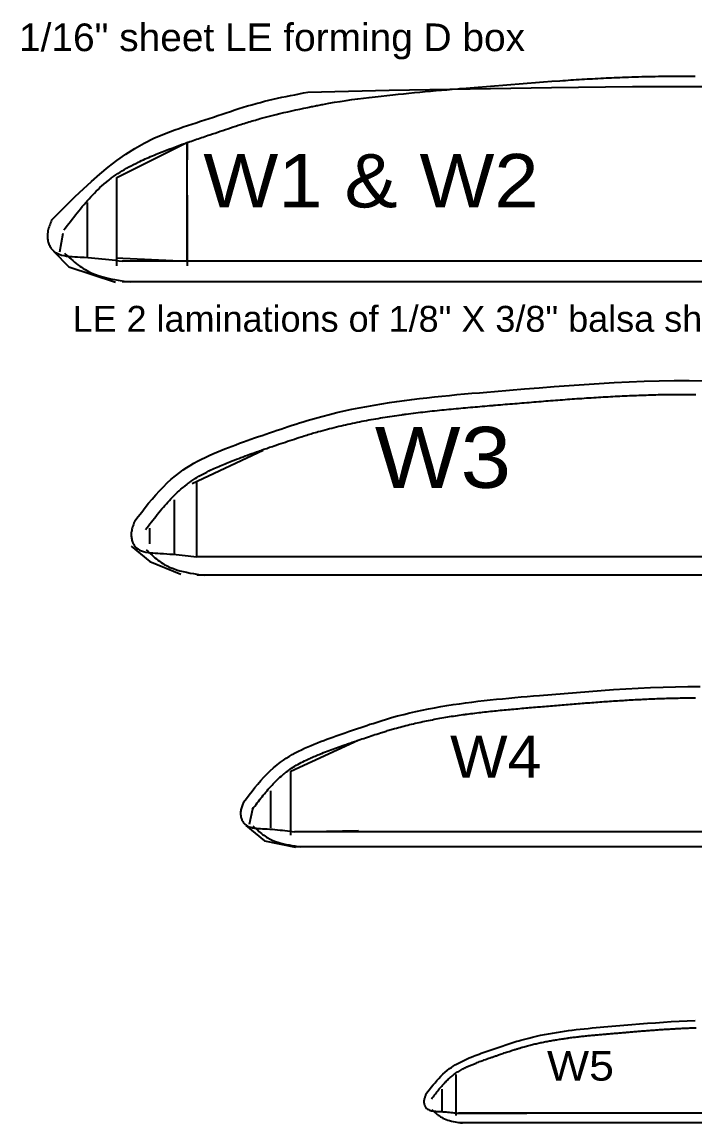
# Model space of a CAD drawing. Extents: x 1.4 to 41.2, y -1.3 to 26.5.
# Drawn here: x 2.742 to 5.124, y 2.587 to 6.481 of the extents above; entities that cross this region are included whole.
import ezdxf
from ezdxf.enums import TextEntityAlignment as Align

# ---------------------------------------------------------------- set-up
doc = ezdxf.new("R2010")
doc.units = 0
doc.linetypes.add('HIDDEN', pattern=[0.375, 0.25, -0.125])
doc.layers.get('0').update_dxf_attribs({"color": 9, "linetype": 'CONTINUOUS'})

msp = doc.modelspace()

# ---------------------------------------------------------------- linework, layer by layer
at = {"color": 9, "linetype": 'CONTINUOUS'}
for p, q in [((3.0775, 5.931), (3.3275, 6.056)), ((3.3254, 6.0494), (3.3254, 5.6325)), ((3.0775, 5.6185), (3.0775, 5.931)), ((2.974, 5.6488), (2.974, 5.8427)), ((2.8866, 5.7334), (2.8756, 5.6675)), ((3.0745, 5.6466), (3.3268, 5.6356)), ((10.0844, 5.6356), (3.0964, 5.6356)), ((10.0844, 5.5618), (3.0964, 5.5618)), ((3.3442, 4.8489), (3.5954, 4.9667)), ((3.3608, 4.5892), (3.3608, 4.8551)), ((3.2809, 4.7906), (3.2809, 4.5967)), ((3.194, 4.6904), (3.194, 4.6355)), ((9.5034, 4.5892), (3.3608, 4.5892)), ((9.5034, 4.5243), (3.3608, 4.5243)), ((3.6932, 3.8309), (3.9321, 3.9405)), ((3.6932, 3.6047), (3.6932, 3.8309)), ((3.6214, 3.7616), (3.6214, 3.6303)), ((3.5577, 3.6968), (3.5467, 3.6419)), ((3.7069, 3.6171), (3.9332, 3.6213)), ((8.7648, 3.6171), (3.7069, 3.6171)), ((8.7648, 3.5637), (3.7069, 3.5637)), ((4.2784, 2.6129), (4.2784, 2.7581)), ((4.228, 2.7062), (4.228, 2.6249)), ((7.5336, 2.6209), (4.2872, 2.6209)), ((4.2872, 2.6209), (4.5286, 2.6209)), ((7.5336, 2.5866), (4.2872, 2.5866))]:
    msp.add_line(p, q, dxfattribs=at)
for points in [[(3.7536, 6.179), (3.7581, 6.18), (3.7625, 6.1809), (3.767, 6.1818), (3.7715, 6.1827), (3.7759, 6.1836), (3.7804, 6.1845), (3.7849, 6.1854), (3.7894, 6.1863), (3.7938, 6.1872), (3.7983, 6.1881), (3.8028, 6.189), (3.8073, 6.1898), (3.8277, 6.1936), (3.8481, 6.1971), (3.8686, 6.2005), (3.8891, 6.2037), (3.9097, 6.2066), (3.9302, 6.2095), (3.9508, 6.2121), (3.9714, 6.2147), (3.9921, 6.2171), (4.0127, 6.2195), (4.0333, 6.2217), (4.054, 6.2239), (4.0732, 6.2258), (4.0923, 6.2277), (4.1115, 6.2296), (4.1307, 6.2314), (4.1499, 6.2332), (4.1691, 6.235), (4.1883, 6.2367), (4.2074, 6.2384), (4.2266, 6.2401), (4.2458, 6.2417), (4.265, 6.2433), (4.2842, 6.245), (4.2855, 6.2451), (4.2867, 6.2452), (4.2879, 6.2453), (4.2892, 6.2454), (4.2904, 6.2455), (4.2917, 6.2456), (4.2929, 6.2457), (4.2942, 6.2458), (4.2954, 6.2459), (4.2966, 6.246), (4.2979, 6.2461), (4.2991, 6.2462), (4.328, 6.2486), (4.3569, 6.2511), (4.3858, 6.2535), (4.4147, 6.2559), (4.4436, 6.2583), (4.4725, 6.2606), (4.5014, 6.2629), (4.5304, 6.2652), (4.5593, 6.2674), (4.5882, 6.2696), (4.6171, 6.2716), (4.646, 6.2737), (4.6557, 6.2743), (4.6653, 6.2749), (4.6749, 6.2756), (4.6845, 6.2762), (4.6941, 6.2768), (4.7037, 6.2774), (4.7133, 6.278), (4.7229, 6.2786), (4.7325, 6.2791), (4.7421, 6.2797), (4.7517, 6.2802), (4.7613, 6.2808), (4.7709, 6.2813), (4.7805, 6.2818), (4.7901, 6.2823), (4.7997, 6.2827), (4.8093, 6.2832), (4.8189, 6.2837), (4.8285, 6.2841), (4.8381, 6.2845), (4.8477, 6.2849), (4.8573, 6.2853), (4.8669, 6.2857), (4.8764, 6.2861), (4.8883, 6.2865), (4.9001, 6.2869), (4.912, 6.2873), (4.9238, 6.2876), (4.9356, 6.2879), (4.9475, 6.2882), (4.9593, 6.2885), (4.9711, 6.2888), (4.983, 6.289), (4.9948, 6.2892), (5.0067, 6.2893), (5.0185, 6.2894), (5.0281, 6.2895), (5.0377, 6.2896), (5.0473, 6.2896), (5.0569, 6.2897), (5.0665, 6.2897), (5.0761, 6.2897), (5.0857, 6.2896), (5.0953, 6.2896), (5.1049, 6.2895), (5.1145, 6.2894), (5.124, 6.2893)], [(2.847, 5.7803), (2.8749, 5.8085), (2.9029, 5.8364), (2.9311, 5.864), (2.9596, 5.8911), (2.9885, 5.9176), (3.0178, 5.9432), (3.0477, 5.9678), (3.0782, 5.9912), (3.1095, 6.0133), (3.1417, 6.0339), (3.1748, 6.0528), (3.2089, 6.0698), (3.2234, 6.0764), (3.238, 6.0825), (3.2528, 6.0885), (3.2677, 6.0941), (3.2828, 6.0996), (3.298, 6.1049), (3.3132, 6.1101), (3.3285, 6.1151), (3.3438, 6.1201), (3.3591, 6.1251), (3.3745, 6.13), (3.3898, 6.135), (3.4049, 6.14), (3.42, 6.145), (3.435, 6.15), (3.4501, 6.1551), (3.4651, 6.1601), (3.4801, 6.1651), (3.4951, 6.17), (3.5102, 6.1748), (3.5253, 6.1796), (3.5404, 6.1842), (3.5555, 6.1886), (3.5707, 6.1929), (3.5858, 6.1969), (3.6009, 6.2008), (3.616, 6.2045), (3.6312, 6.208), (3.6464, 6.2114), (3.6617, 6.2148), (3.677, 6.218), (3.6923, 6.2211), (3.7076, 6.2242), (3.7229, 6.2272), (3.7383, 6.2302), (3.7536, 6.2332)], [(3.7536, 6.2332), (4.0411, 6.2396), (4.3285, 6.2454), (4.6158, 6.2501), (4.903, 6.253), (5.19, 6.2535), (5.4768, 6.2511), (5.7632, 6.2452), (6.0493, 6.2351), (6.3351, 6.2204), (6.6204, 6.2004), (6.9052, 6.1745), (7.1894, 6.1422), (7.2499, 6.1344), (7.3104, 6.1264), (7.3708, 6.118), (7.4313, 6.1093), (7.4916, 6.1003), (7.552, 6.091), (7.6123, 6.0815)], [(2.8903, 5.7458), (2.8962, 5.7534), (2.902, 5.7609), (2.9079, 5.7685), (2.9137, 5.7761), (2.9196, 5.7836), (2.9256, 5.7911), (2.9315, 5.7986), (2.9375, 5.8061), (2.9436, 5.8135), (2.9496, 5.8209), (2.9558, 5.8283), (2.962, 5.8356), (2.968, 5.8425), (2.974, 5.8494), (2.9801, 5.8562), (2.9863, 5.8629), (2.9925, 5.8696), (2.9989, 5.8762), (3.0053, 5.8827), (3.0118, 5.8891), (3.0184, 5.8954), (3.0251, 5.9016), (3.0319, 5.9077), (3.0388, 5.9136), (3.0405, 5.915), (3.0422, 5.9164), (3.0439, 5.9178), (3.0456, 5.9192), (3.0473, 5.9206), (3.049, 5.922), (3.0507, 5.9233), (3.0524, 5.9247), (3.0542, 5.926), (3.0559, 5.9274), (3.0577, 5.9287), (3.0594, 5.93), (3.0667, 5.9353), (3.0741, 5.9405), (3.0817, 5.9455), (3.0893, 5.9504), (3.097, 5.9552), (3.1048, 5.9598), (3.1126, 5.9643), (3.1206, 5.9687), (3.1286, 5.973), (3.1366, 5.9772), (3.1448, 5.9812), (3.1529, 5.9852), (3.1592, 5.9882), (3.1655, 5.9911), (3.1718, 5.994), (3.1782, 5.9969), (3.1846, 5.9997), (3.1909, 6.0025), (3.1973, 6.0052), (3.2038, 6.0079), (3.2102, 6.0106), (3.2166, 6.0132), (3.2231, 6.0158), (3.2295, 6.0184), (3.2384, 6.0219), (3.2473, 6.0254), (3.2561, 6.0288), (3.265, 6.0321), (3.274, 6.0355), (3.2829, 6.0388), (3.2918, 6.0421), (3.3008, 6.0453), (3.3097, 6.0486), (3.3187, 6.0518), (3.3277, 6.0549), (3.3366, 6.0581), (3.3425, 6.0602), (3.3484, 6.0622), (3.3543, 6.0643), (3.3603, 6.0663), (3.3662, 6.0683), (3.3721, 6.0704), (3.378, 6.0724), (3.3839, 6.0744), (3.3898, 6.0764), (3.3957, 6.0785), (3.4016, 6.0805), (3.4075, 6.0825), (3.4166, 6.0856), (3.4257, 6.0886), (3.4348, 6.0917), (3.4439, 6.0948), (3.453, 6.0978), (3.4621, 6.1009), (3.4712, 6.1039), (3.4803, 6.1069), (3.4894, 6.1099), (3.4986, 6.1128), (3.5077, 6.1158), (3.5168, 6.1187), (3.5225, 6.1205), (3.5282, 6.1223), (3.534, 6.1241), (3.5397, 6.1259), (3.5454, 6.1277), (3.5511, 6.1294), (3.5568, 6.1311), (3.5626, 6.1328), (3.5683, 6.1345), (3.5741, 6.1362), (3.5798, 6.1378), (3.5856, 6.1395), (3.5994, 6.1433), (3.6133, 6.1469), (3.6273, 6.1505), (3.6412, 6.1539), (3.6552, 6.1573), (3.6693, 6.1606), (3.6833, 6.1637), (3.6973, 6.1669), (3.7114, 6.17), (3.7255, 6.173), (3.7395, 6.176), (3.7536, 6.179)], [(2.847, 5.7803), (2.8451, 5.7756), (2.8433, 5.7709), (2.8415, 5.7662), (2.8398, 5.7614), (2.8382, 5.7566), (2.8367, 5.7518), (2.8354, 5.747), (2.8344, 5.7421), (2.8335, 5.7372), (2.8329, 5.7323), (2.8325, 5.7273), (2.8325, 5.7222), (2.8327, 5.7183), (2.833, 5.7144), (2.8336, 5.7105), (2.8344, 5.7066), (2.8353, 5.7027), (2.8365, 5.6989), (2.8378, 5.6952), (2.8393, 5.6916), (2.8409, 5.6881), (2.8428, 5.6848), (2.8448, 5.6816), (2.847, 5.6786), (2.8526, 5.6725), (2.8591, 5.6674), (2.8663, 5.6632), (2.8741, 5.6597), (2.8824, 5.657), (2.8912, 5.6549), (2.9004, 5.6533), (2.9098, 5.6521), (2.9195, 5.6512), (2.9292, 5.6506), (2.939, 5.6501), (2.9487, 5.6496), (2.9621, 5.6488), (2.9752, 5.648), (2.988, 5.647), (3.0006, 5.646), (3.013, 5.6449), (3.0253, 5.6437), (3.0374, 5.6424), (3.0493, 5.6411), (3.0612, 5.6398), (3.073, 5.6384), (3.0847, 5.637), (3.0964, 5.6356)], [(2.8538, 5.6702), (2.9087, 5.6153), (3.0734, 5.5604)], [(2.893, 5.6635), (2.8988, 5.6581), (2.9046, 5.6528), (2.9105, 5.6475), (2.9163, 5.6423), (2.9222, 5.6372), (2.9282, 5.6322), (2.9342, 5.6273), (2.9403, 5.6225), (2.9465, 5.6179), (2.9528, 5.6135), (2.9592, 5.6093), (2.9657, 5.6054), (2.9776, 5.5989), (2.9898, 5.5932), (3.0024, 5.5882), (3.0153, 5.5837), (3.0285, 5.5798), (3.0419, 5.5764), (3.0555, 5.5733), (3.0693, 5.5706), (3.0832, 5.5682), (3.0973, 5.5659), (3.1113, 5.5638), (3.1255, 5.5618)], [(3.1416, 4.7164), (3.1537, 4.7321), (3.1659, 4.7478), (3.1781, 4.7633), (3.1906, 4.7787), (3.2032, 4.7938), (3.216, 4.8086), (3.2291, 4.8231), (3.2426, 4.8372), (3.2564, 4.8508), (3.2707, 4.8639), (3.2854, 4.8763), (3.3006, 4.8882), (3.3127, 4.8968), (3.3251, 4.905), (3.3377, 4.9128), (3.3506, 4.9203), (3.3637, 4.9275), (3.377, 4.9344), (3.3905, 4.941), (3.4042, 4.9474), (3.4179, 4.9535), (3.4318, 4.9595), (3.4457, 4.9653), (3.4597, 4.9709), (3.4729, 4.9761), (3.4861, 4.9811), (3.4993, 4.9861), (3.5125, 4.991), (3.5258, 4.9958), (3.539, 5.0006), (3.5523, 5.0053), (3.5655, 5.0099), (3.5788, 5.0145), (3.5921, 5.0191), (3.6054, 5.0236), (3.6187, 5.0281), (3.6319, 5.0326), (3.6451, 5.0371), (3.6582, 5.0415), (3.6714, 5.0459), (3.6847, 5.0503), (3.6979, 5.0546), (3.7112, 5.0589), (3.7244, 5.0631), (3.7377, 5.0672), (3.751, 5.0712), (3.7644, 5.0752), (3.7778, 5.079), (3.8038, 5.0862), (3.83, 5.093), (3.8563, 5.0994), (3.8827, 5.1055), (3.9091, 5.1112), (3.9356, 5.1166), (3.9622, 5.1216), (3.9888, 5.1264), (4.0155, 5.1308), (4.0423, 5.135), (4.0691, 5.139), (4.0959, 5.1426), (4.1223, 5.1461), (4.1487, 5.1493), (4.1752, 5.1523), (4.2017, 5.1552), (4.2282, 5.1579), (4.2547, 5.1605), (4.2812, 5.163), (4.3077, 5.1654), (4.3343, 5.1677), (4.3608, 5.17), (4.3874, 5.1722), (4.4139, 5.1745), (4.4669, 5.1789), (4.5199, 5.1833), (4.5729, 5.1877), (4.6258, 5.1918), (4.6788, 5.1958), (4.7319, 5.1995), (4.7849, 5.2028), (4.8379, 5.2058), (4.891, 5.2083), (4.944, 5.2103), (4.9971, 5.2118), (5.0501, 5.2126), (5.1032, 5.2128), (5.1562, 5.2124)], [(4.4115, 5.1254), (4.4126, 5.1255), (4.4137, 5.1256), (4.4147, 5.1256), (4.4158, 5.1257), (4.4169, 5.1258), (4.418, 5.1259), (4.4265, 5.1266), (4.435, 5.1274), (4.4435, 5.1281), (4.4519, 5.1288), (4.4604, 5.1295), (4.4689, 5.1302), (4.4774, 5.1309), (4.4859, 5.1316), (4.4944, 5.1323), (4.5028, 5.133), (4.5113, 5.1337), (4.5198, 5.1344), (4.5283, 5.1351), (4.5368, 5.1358), (4.5452, 5.1365), (4.5537, 5.1372), (4.5622, 5.1379), (4.5706, 5.1386), (4.5791, 5.1393), (4.5876, 5.14), (4.5961, 5.1406), (4.6045, 5.1413), (4.613, 5.142), (4.6215, 5.1426), (4.6299, 5.1433), (4.6384, 5.1439), (4.6469, 5.1446), (4.6553, 5.1452), (4.6638, 5.1458), (4.6722, 5.1465), (4.6807, 5.1471), (4.6891, 5.1477), (4.6976, 5.1483), (4.7061, 5.1489), (4.7145, 5.1495), (4.723, 5.15), (4.7314, 5.1506), (4.7399, 5.1512), (4.7483, 5.1517), (4.7568, 5.1523), (4.7652, 5.1528), (4.7736, 5.1533), (4.7821, 5.1539), (4.7905, 5.1544), (4.799, 5.1549), (4.8074, 5.1553), (4.8159, 5.1558), (4.8243, 5.1563), (4.8328, 5.1567), (4.8412, 5.1572), (4.8496, 5.1576), (4.858, 5.158), (4.8665, 5.1584), (4.8749, 5.1588), (4.8833, 5.1592), (4.8918, 5.1596), (4.9002, 5.16), (4.9086, 5.1603), (4.9171, 5.1606), (4.9255, 5.1609), (4.9339, 5.1613), (4.9424, 5.1615), (4.9508, 5.1618), (4.9592, 5.1621), (4.9677, 5.1623), (4.9761, 5.1626), (4.9846, 5.1628), (4.993, 5.163), (5.0014, 5.1632), (5.0099, 5.1633), (5.0183, 5.1635), (5.0267, 5.1636), (5.0287, 5.1637), (5.0307, 5.1637), (5.0327, 5.1637), (5.0346, 5.1637), (5.0366, 5.1638), (5.0386, 5.1638), (5.0405, 5.1638), (5.0425, 5.1638), (5.0445, 5.1639), (5.0464, 5.1639), (5.0484, 5.1639), (5.0504, 5.1639), (5.0588, 5.164), (5.0672, 5.1641), (5.0757, 5.1641), (5.0841, 5.1641), (5.0925, 5.1641), (5.101, 5.1641), (5.1094, 5.1641), (5.1178, 5.164), (5.1263, 5.164)], [(3.1797, 4.686), (3.1848, 4.6927), (3.1899, 4.6994), (3.1951, 4.706), (3.2003, 4.7127), (3.2054, 4.7193), (3.2107, 4.7259), (3.2159, 4.7325), (3.2212, 4.7391), (3.2265, 4.7456), (3.2318, 4.7521), (3.2372, 4.7586), (3.2427, 4.765), (3.2479, 4.7711), (3.2532, 4.7771), (3.2586, 4.7831), (3.264, 4.789), (3.2695, 4.7949), (3.2751, 4.8007), (3.2807, 4.8064), (3.2864, 4.812), (3.2922, 4.8176), (3.2981, 4.823), (3.3041, 4.8283), (3.3102, 4.8336), (3.3117, 4.8348), (3.3132, 4.836), (3.3147, 4.8373), (3.3161, 4.8385), (3.3176, 4.8397), (3.3191, 4.8409), (3.3207, 4.8421), (3.3222, 4.8433), (3.3237, 4.8445), (3.3252, 4.8456), (3.3268, 4.8468), (3.3283, 4.848), (3.3347, 4.8526), (3.3412, 4.8572), (3.3479, 4.8616), (3.3546, 4.8659), (3.3613, 4.8701), (3.3682, 4.8742), (3.3751, 4.8781), (3.3821, 4.882), (3.3891, 4.8858), (3.3962, 4.8894), (3.4033, 4.893), (3.4105, 4.8965), (3.416, 4.8991), (3.4216, 4.9017), (3.4271, 4.9043), (3.4327, 4.9068), (3.4383, 4.9092), (3.4439, 4.9117), (3.4495, 4.9141), (3.4552, 4.9164), (3.4608, 4.9188), (3.4665, 4.9211), (3.4722, 4.9234), (3.4778, 4.9257), (3.4856, 4.9287), (3.4934, 4.9318), (3.5012, 4.9348), (3.5091, 4.9377), (3.5169, 4.9407), (3.5247, 4.9436), (3.5326, 4.9465), (3.5405, 4.9493), (3.5483, 4.9522), (3.5562, 4.955), (3.5641, 4.9578), (3.572, 4.9606), (3.5772, 4.9624), (3.5824, 4.9642), (3.5876, 4.966), (3.5927, 4.9678), (3.5979, 4.9696), (3.6031, 4.9713), (3.6083, 4.9731), (3.6135, 4.9749), (3.6187, 4.9767), (3.6239, 4.9784), (3.6291, 4.9802), (3.6343, 4.982), (3.6423, 4.9847), (3.6503, 4.9874), (3.6583, 4.9901), (3.6663, 4.9928), (3.6743, 4.9955), (3.6823, 4.9982), (3.6903, 5.0008), (3.6983, 5.0035), (3.7063, 5.0061), (3.7143, 5.0087), (3.7223, 5.0113), (3.7304, 5.0139), (3.7354, 5.0154), (3.7404, 5.017), (3.7454, 5.0186), (3.7505, 5.0201), (3.7555, 5.0217), (3.7605, 5.0232), (3.7656, 5.0247), (3.7706, 5.0262), (3.7756, 5.0277), (3.7807, 5.0292), (3.7857, 5.0306), (3.7908, 5.0321), (3.7988, 5.0343), (3.8068, 5.0366), (3.8149, 5.0387), (3.8229, 5.0409), (3.831, 5.043), (3.839, 5.045), (3.8471, 5.0471), (3.8552, 5.0491), (3.8633, 5.051), (3.8714, 5.0529), (3.8795, 5.0548), (3.8876, 5.0567), (3.8958, 5.0585), (3.9039, 5.0603), (3.912, 5.062), (3.9202, 5.0637), (3.9284, 5.0654), (3.9365, 5.0671), (3.9447, 5.0687), (3.9529, 5.0703), (3.9611, 5.0718), (3.9693, 5.0734), (3.9775, 5.0749), (3.9857, 5.0763), (3.9939, 5.0778), (4.0022, 5.0792), (4.0105, 5.0806), (4.0188, 5.082), (4.0271, 5.0833), (4.0354, 5.0847), (4.0437, 5.086), (4.052, 5.0872), (4.0603, 5.0885), (4.0686, 5.0897), (4.0769, 5.0909), (4.0852, 5.092), (4.0866, 5.0922), (4.088, 5.0924), (4.0894, 5.0926), (4.0908, 5.0928), (4.0922, 5.093), (4.0936, 5.0932), (4.095, 5.0934), (4.0964, 5.0936), (4.0978, 5.0938), (4.0992, 5.094), (4.1006, 5.0941), (4.102, 5.0943), (4.1104, 5.0954), (4.1188, 5.0965), (4.1271, 5.0976), (4.1355, 5.0986), (4.1439, 5.0996), (4.1522, 5.1006), (4.1606, 5.1016), (4.169, 5.1026), (4.1774, 5.1035), (4.1858, 5.1045), (4.1942, 5.1054), (4.2025, 5.1063), (4.2109, 5.1072), (4.2194, 5.108), (4.2278, 5.1089), (4.2362, 5.1097), (4.2446, 5.1106), (4.253, 5.1114), (4.2614, 5.1122), (4.2698, 5.113), (4.2782, 5.1138), (4.2866, 5.1146), (4.295, 5.1153), (4.3034, 5.1161), (4.3119, 5.1168), (4.3203, 5.1176), (4.3288, 5.1183), (4.3373, 5.1191), (4.3457, 5.1198), (4.3542, 5.1205), (4.3626, 5.1213), (4.3711, 5.122), (4.3796, 5.1227), (4.388, 5.1234), (4.3965, 5.1241), (4.4049, 5.1248), (4.406, 5.1249), (4.4071, 5.125), (4.4082, 5.1251), (4.4093, 5.1252), (4.4104, 5.1253), (4.4115, 5.1254)], [(3.1416, 4.7164), (3.1399, 4.7123), (3.1383, 4.7081), (3.1367, 4.7039), (3.1353, 4.6998), (3.1339, 4.6956), (3.1326, 4.6913), (3.1314, 4.6871), (3.1305, 4.6828), (3.1297, 4.6785), (3.1292, 4.6742), (3.1289, 4.6698), (3.1288, 4.6653), (3.129, 4.6619), (3.1293, 4.6584), (3.1298, 4.655), (3.1305, 4.6516), (3.1313, 4.6482), (3.1323, 4.6448), (3.1335, 4.6416), (3.1348, 4.6384), (3.1363, 4.6354), (3.1379, 4.6324), (3.1397, 4.6296), (3.1416, 4.627), (3.1466, 4.6216), (3.1522, 4.6171), (3.1585, 4.6134), (3.1654, 4.6104), (3.1727, 4.608), (3.1805, 4.6061), (3.1885, 4.6047), (3.1968, 4.6037), (3.2053, 4.6029), (3.2139, 4.6023), (3.2225, 4.6019), (3.231, 4.6015), (3.2427, 4.6008), (3.2543, 4.6001), (3.2655, 4.5992), (3.2766, 4.5983), (3.2875, 4.5973), (3.2983, 4.5963), (3.3089, 4.5952), (3.3194, 4.594), (3.3299, 4.5928), (3.3402, 4.5916), (3.3505, 4.5904), (3.3608, 4.5892)], [(3.1283, 4.6272), (3.1942, 4.5723), (3.304, 4.5284)], [(3.182, 4.6137), (3.1871, 4.609), (3.1923, 4.6043), (3.1974, 4.5997), (3.2025, 4.5951), (3.2077, 4.5906), (3.213, 4.5862), (3.2183, 4.5818), (3.2236, 4.5777), (3.229, 4.5736), (3.2346, 4.5698), (3.2402, 4.5661), (3.2459, 4.5626), (3.2563, 4.5569), (3.2671, 4.5519), (3.2782, 4.5475), (3.2895, 4.5436), (3.3011, 4.5402), (3.3129, 4.5371), (3.3249, 4.5345), (3.337, 4.5321), (3.3493, 4.5299), (3.3616, 4.5279), (3.374, 4.5261), (3.3864, 4.5243)], [(3.5263, 3.7219), (3.5363, 3.7348), (3.5463, 3.7477), (3.5564, 3.7605), (3.5667, 3.7731), (3.577, 3.7856), (3.5876, 3.7978), (3.5984, 3.8097), (3.6095, 3.8213), (3.6209, 3.8325), (3.6326, 3.8433), (3.6447, 3.8535), (3.6573, 3.8633), (3.6672, 3.8704), (3.6774, 3.8771), (3.6878, 3.8836), (3.6984, 3.8898), (3.7092, 3.8957), (3.7202, 3.9014), (3.7313, 3.9068), (3.7425, 3.9121), (3.7539, 3.9171), (3.7653, 3.922), (3.7767, 3.9268), (3.7882, 3.9314), (3.7991, 3.9357), (3.81, 3.9398), (3.8209, 3.9439), (3.8318, 3.948), (3.8427, 3.9519), (3.8536, 3.9558), (3.8645, 3.9597), (3.8754, 3.9635), (3.8864, 3.9673), (3.8973, 3.9711), (3.9083, 3.9748), (3.9192, 3.9785), (3.9301, 3.9822), (3.9409, 3.9859), (3.9518, 3.9895), (3.9626, 3.9932), (3.9735, 3.9968), (3.9844, 4.0003), (3.9953, 4.0038), (4.0063, 4.0073), (4.0172, 4.0107), (4.0282, 4.014), (4.0392, 4.0173), (4.0502, 4.0204), (4.0716, 4.0264), (4.0932, 4.032), (4.1148, 4.0372), (4.1365, 4.0422), (4.1583, 4.0469), (4.1802, 4.0513), (4.202, 4.0555), (4.224, 4.0594), (4.246, 4.0631), (4.268, 4.0666), (4.29, 4.0698), (4.3121, 4.0728), (4.3339, 4.0756), (4.3556, 4.0783), (4.3774, 4.0808), (4.3992, 4.0832), (4.4211, 4.0854), (4.4429, 4.0875), (4.4647, 4.0896), (4.4866, 4.0915), (4.5084, 4.0935), (4.5303, 4.0953), (4.5522, 4.0972), (4.574, 4.099), (4.6176, 4.1027), (4.6612, 4.1063), (4.7049, 4.1099), (4.7485, 4.1133), (4.7921, 4.1166), (4.8358, 4.1196), (4.8795, 4.1224), (4.9231, 4.1248), (4.9668, 4.1269), (5.0105, 4.1286), (5.0542, 4.1298), (5.0979, 4.1305), (5.1415, 4.1306)], [(4.572, 4.0586), (4.5729, 4.0587), (4.5738, 4.0588), (4.5747, 4.0588), (4.5756, 4.0589), (4.5765, 4.059), (4.5774, 4.0591), (4.5844, 4.0596), (4.5914, 4.0602), (4.5983, 4.0608), (4.6053, 4.0614), (4.6123, 4.062), (4.6193, 4.0626), (4.6263, 4.0632), (4.6333, 4.0637), (4.6402, 4.0643), (4.6472, 4.0649), (4.6542, 4.0655), (4.6612, 4.0661), (4.6682, 4.0667), (4.6751, 4.0672), (4.6821, 4.0678), (4.6891, 4.0684), (4.6961, 4.0689), (4.703, 4.0695), (4.71, 4.0701), (4.717, 4.0706), (4.724, 4.0712), (4.731, 4.0717), (4.7379, 4.0723), (4.7449, 4.0728), (4.7519, 4.0733), (4.7588, 4.0739), (4.7658, 4.0744), (4.7728, 4.0749), (4.7797, 4.0754), (4.7867, 4.076), (4.7937, 4.0765), (4.8006, 4.077), (4.8076, 4.0775), (4.8146, 4.078), (4.8215, 4.0784), (4.8285, 4.0789), (4.8354, 4.0794), (4.8424, 4.0798), (4.8493, 4.0803), (4.8563, 4.0808), (4.8633, 4.0812), (4.8702, 4.0816), (4.8772, 4.0821), (4.8841, 4.0825), (4.8911, 4.0829), (4.898, 4.0833), (4.905, 4.0837), (4.9119, 4.0841), (4.9189, 4.0844), (4.9258, 4.0848), (4.9328, 4.0852), (4.9397, 4.0855), (4.9466, 4.0858), (4.9536, 4.0862), (4.9605, 4.0865), (4.9675, 4.0868), (4.9744, 4.0871), (4.9814, 4.0874), (4.9883, 4.0876), (4.9953, 4.0879), (5.0022, 4.0881), (5.0091, 4.0884), (5.0161, 4.0886), (5.023, 4.0888), (5.03, 4.089), (5.0369, 4.0892), (5.0439, 4.0894), (5.0508, 4.0896), (5.0578, 4.0897), (5.0647, 4.0899), (5.0717, 4.09), (5.0786, 4.0901), (5.0802, 4.0901), (5.0819, 4.0902), (5.0835, 4.0902), (5.0851, 4.0902), (5.0867, 4.0902), (5.0884, 4.0902), (5.09, 4.0903), (5.0916, 4.0903), (5.0932, 4.0903), (5.0948, 4.0903), (5.0965, 4.0903), (5.0981, 4.0903), (5.105, 4.0904), (5.112, 4.0904), (5.1189, 4.0905), (5.1259, 4.0905)], [(3.5577, 3.6968), (3.5619, 3.7023), (3.5662, 3.7078), (3.5704, 3.7133), (3.5747, 3.7188), (3.5789, 3.7242), (3.5832, 3.7297), (3.5875, 3.7351), (3.5919, 3.7405), (3.5962, 3.7459), (3.6006, 3.7512), (3.6051, 3.7566), (3.6096, 3.7619), (3.6139, 3.7669), (3.6183, 3.7718), (3.6227, 3.7768), (3.6271, 3.7816), (3.6317, 3.7865), (3.6362, 3.7912), (3.6409, 3.796), (3.6456, 3.8006), (3.6504, 3.8051), (3.6552, 3.8096), (3.6602, 3.814), (3.6652, 3.8183), (3.6664, 3.8193), (3.6676, 3.8204), (3.6688, 3.8214), (3.6701, 3.8224), (3.6713, 3.8234), (3.6725, 3.8244), (3.6738, 3.8253), (3.675, 3.8263), (3.6763, 3.8273), (3.6776, 3.8283), (3.6788, 3.8292), (3.6801, 3.8302), (3.6854, 3.834), (3.6907, 3.8378), (3.6962, 3.8414), (3.7017, 3.845), (3.7073, 3.8484), (3.7129, 3.8518), (3.7186, 3.855), (3.7244, 3.8582), (3.7302, 3.8613), (3.736, 3.8643), (3.7418, 3.8673), (3.7477, 3.8701), (3.7523, 3.8723), (3.7569, 3.8744), (3.7615, 3.8765), (3.766, 3.8786), (3.7707, 3.8806), (3.7753, 3.8826), (3.7799, 3.8846), (3.7846, 3.8866), (3.7892, 3.8885), (3.7939, 3.8904), (3.7985, 3.8923), (3.8032, 3.8942), (3.8096, 3.8967), (3.816, 3.8992), (3.8225, 3.9017), (3.8289, 3.9041), (3.8354, 3.9065), (3.8418, 3.9089), (3.8483, 3.9113), (3.8548, 3.9137), (3.8613, 3.916), (3.8677, 3.9183), (3.8742, 3.9206), (3.8807, 3.9229), (3.885, 3.9244), (3.8893, 3.9259), (3.8936, 3.9274), (3.8978, 3.9288), (3.9021, 3.9303), (3.9064, 3.9318), (3.9107, 3.9332), (3.9149, 3.9347), (3.9192, 3.9362), (3.9235, 3.9376), (3.9278, 3.9391), (3.9321, 3.9405), (3.9386, 3.9428), (3.9452, 3.945), (3.9518, 3.9472), (3.9584, 3.9494), (3.965, 3.9517), (3.9715, 3.9539), (3.9781, 3.9561), (3.9847, 3.9582), (3.9913, 3.9604), (3.9979, 3.9625), (4.0045, 3.9647), (4.0112, 3.9668), (4.0153, 3.9681), (4.0194, 3.9694), (4.0236, 3.9707), (4.0277, 3.9719), (4.0318, 3.9732), (4.036, 3.9745), (4.0401, 3.9757), (4.0443, 3.977), (4.0484, 3.9782), (4.0526, 3.9794), (4.0567, 3.9806), (4.0609, 3.9818), (4.0675, 3.9836), (4.0741, 3.9855), (4.0807, 3.9873), (4.0874, 3.989), (4.094, 3.9908), (4.1006, 3.9925), (4.1073, 3.9941), (4.1139, 3.9958), (4.1206, 3.9974), (4.1273, 3.9989), (4.1339, 4.0005), (4.1406, 4.002), (4.1473, 4.0035), (4.154, 4.005), (4.1607, 4.0064), (4.1675, 4.0078), (4.1742, 4.0092), (4.1809, 4.0106), (4.1876, 4.0119), (4.1944, 4.0132), (4.2011, 4.0145), (4.2079, 4.0158), (4.2146, 4.017), (4.2214, 4.0182), (4.2282, 4.0194), (4.235, 4.0206), (4.2418, 4.0218), (4.2486, 4.0229), (4.2555, 4.024), (4.2623, 4.0251), (4.2691, 4.0261), (4.2759, 4.0272), (4.2828, 4.0282), (4.2896, 4.0292), (4.2965, 4.0302), (4.3033, 4.0312), (4.3045, 4.0313), (4.3056, 4.0315), (4.3068, 4.0316), (4.3079, 4.0318), (4.3091, 4.032), (4.3102, 4.0321), (4.3114, 4.0323), (4.3126, 4.0324), (4.3137, 4.0326), (4.3149, 4.0327), (4.316, 4.0329), (4.3172, 4.033), (4.3241, 4.034), (4.331, 4.0349), (4.3378, 4.0357), (4.3447, 4.0366), (4.3516, 4.0374), (4.3585, 4.0382), (4.3654, 4.0391), (4.3723, 4.0399), (4.3792, 4.0406), (4.3861, 4.0414), (4.3931, 4.0421), (4.4, 4.0429), (4.4069, 4.0436), (4.4138, 4.0443), (4.4207, 4.045), (4.4276, 4.0457), (4.4346, 4.0464), (4.4415, 4.0471), (4.4484, 4.0478), (4.4553, 4.0484), (4.4622, 4.0491), (4.4692, 4.0497), (4.4761, 4.0503), (4.483, 4.051), (4.49, 4.0516), (4.4969, 4.0522), (4.5039, 4.0528), (4.5109, 4.0534), (4.5178, 4.054), (4.5248, 4.0546), (4.5318, 4.0552), (4.5387, 4.0558), (4.5457, 4.0564), (4.5527, 4.057), (4.5596, 4.0576), (4.5666, 4.0582), (4.5675, 4.0582), (4.5684, 4.0583), (4.5693, 4.0584), (4.5702, 4.0585), (4.5711, 4.0585), (4.572, 4.0586)], [(3.5263, 3.7219), (3.525, 3.7184), (3.5236, 3.715), (3.5223, 3.7116), (3.5211, 3.7081), (3.52, 3.7047), (3.5189, 3.7012), (3.518, 3.6977), (3.5172, 3.6942), (3.5166, 3.6907), (3.5161, 3.6871), (3.5159, 3.6835), (3.5158, 3.6798), (3.516, 3.677), (3.5162, 3.6741), (3.5167, 3.6713), (3.5172, 3.6685), (3.5179, 3.6657), (3.5187, 3.6629), (3.5197, 3.6602), (3.5207, 3.6576), (3.522, 3.6551), (3.5233, 3.6527), (3.5247, 3.6504), (3.5263, 3.6482), (3.5304, 3.6438), (3.5351, 3.6401), (3.5403, 3.6371), (3.5459, 3.6346), (3.552, 3.6326), (3.5584, 3.6311), (3.565, 3.6299), (3.5718, 3.629), (3.5788, 3.6284), (3.5859, 3.6279), (3.5929, 3.6276), (3.6, 3.6272), (3.6096, 3.6267), (3.6191, 3.6261), (3.6284, 3.6254), (3.6375, 3.6246), (3.6465, 3.6238), (3.6554, 3.6229), (3.6641, 3.622), (3.6728, 3.6211), (3.6814, 3.6201), (3.6899, 3.6191), (3.6984, 3.6181), (3.7069, 3.6171)], [(3.5345, 3.6391), (3.6004, 3.5842), (3.7102, 3.5623)], [(3.5596, 3.6373), (3.5638, 3.6334), (3.568, 3.6295), (3.5723, 3.6257), (3.5765, 3.622), (3.5808, 3.6182), (3.5851, 3.6146), (3.5895, 3.6111), (3.5939, 3.6076), (3.5984, 3.6043), (3.6029, 3.6011), (3.6075, 3.5981), (3.6122, 3.5952), (3.6208, 3.5905), (3.6297, 3.5864), (3.6388, 3.5828), (3.6482, 3.5796), (3.6577, 3.5767), (3.6674, 3.5742), (3.6773, 3.572), (3.6873, 3.5701), (3.6973, 3.5683), (3.7075, 3.5667), (3.7177, 3.5651), (3.7279, 3.5637)], [(4.1713, 2.6881), (4.1777, 2.6964), (4.1842, 2.7047), (4.1907, 2.7129), (4.1972, 2.721), (4.2039, 2.729), (4.2107, 2.7368), (4.2176, 2.7445), (4.2247, 2.7519), (4.232, 2.7591), (4.2395, 2.766), (4.2473, 2.7726), (4.2554, 2.7789), (4.2618, 2.7834), (4.2683, 2.7878), (4.275, 2.7919), (4.2818, 2.7959), (4.2887, 2.7997), (4.2958, 2.8033), (4.3029, 2.8068), (4.3101, 2.8102), (4.3174, 2.8134), (4.3247, 2.8166), (4.3321, 2.8196), (4.3394, 2.8226), (4.3464, 2.8253), (4.3534, 2.828), (4.3604, 2.8306), (4.3674, 2.8332), (4.3744, 2.8358), (4.3814, 2.8383), (4.3884, 2.8408), (4.3954, 2.8432), (4.4024, 2.8456), (4.4094, 2.8481), (4.4165, 2.8505), (4.4235, 2.8529), (4.4304, 2.8552), (4.4374, 2.8576), (4.4444, 2.8599), (4.4514, 2.8622), (4.4583, 2.8646), (4.4653, 2.8668), (4.4723, 2.8691), (4.4794, 2.8713), (4.4864, 2.8735), (4.4934, 2.8756), (4.5005, 2.8777), (4.5076, 2.8798), (4.5213, 2.8836), (4.5352, 2.8871), (4.5491, 2.8905), (4.563, 2.8937), (4.577, 2.8967), (4.591, 2.8996), (4.605, 2.9023), (4.6191, 2.9048), (4.6332, 2.9071), (4.6474, 2.9093), (4.6615, 2.9114), (4.6757, 2.9134), (4.6896, 2.9152), (4.7036, 2.9169), (4.7176, 2.9185), (4.7316, 2.92), (4.7456, 2.9214), (4.7596, 2.9228), (4.7736, 2.9241), (4.7877, 2.9254), (4.8017, 2.9266), (4.8157, 2.9278), (4.8298, 2.929), (4.8438, 2.9302), (4.8718, 2.9325), (4.8998, 2.9349), (4.9278, 2.9372), (4.9558, 2.9394), (4.9838, 2.9414), (5.0118, 2.9434), (5.0398, 2.9452), (5.0679, 2.9467), (5.0959, 2.9481), (5.1239, 2.9491)], [(4.8425, 2.9042), (4.8431, 2.9043), (4.8436, 2.9043), (4.8442, 2.9044), (4.8448, 2.9044), (4.8454, 2.9045), (4.8459, 2.9045), (4.8504, 2.9049), (4.8549, 2.9053), (4.8594, 2.9057), (4.8639, 2.906), (4.8684, 2.9064), (4.8728, 2.9068), (4.8773, 2.9072), (4.8818, 2.9075), (4.8863, 2.9079), (4.8908, 2.9083), (4.8953, 2.9087), (4.8997, 2.909), (4.9042, 2.9094), (4.9087, 2.9098), (4.9132, 2.9101), (4.9176, 2.9105), (4.9221, 2.9109), (4.9266, 2.9112), (4.9311, 2.9116), (4.9356, 2.912), (4.94, 2.9123), (4.9445, 2.9127), (4.949, 2.913), (4.9535, 2.9134), (4.9579, 2.9137), (4.9624, 2.914), (4.9669, 2.9144), (4.9713, 2.9147), (4.9758, 2.9151), (4.9803, 2.9154), (4.9848, 2.9157), (4.9892, 2.916), (4.9937, 2.9164), (4.9982, 2.9167), (5.0026, 2.917), (5.0071, 2.9173), (5.0116, 2.9176), (5.016, 2.9179), (5.0205, 2.9182), (5.025, 2.9185), (5.0294, 2.9187), (5.0339, 2.919), (5.0384, 2.9193), (5.0428, 2.9196), (5.0473, 2.9198), (5.0518, 2.9201), (5.0562, 2.9203), (5.0607, 2.9206), (5.0651, 2.9208), (5.0696, 2.9211), (5.0741, 2.9213), (5.0785, 2.9215), (5.083, 2.9217), (5.0874, 2.9219), (5.0919, 2.9221), (5.0963, 2.9223), (5.1008, 2.9225), (5.1052, 2.9227), (5.1097, 2.9229), (5.1142, 2.923), (5.1186, 2.9232), (5.1231, 2.9234), (5.1275, 2.9235)], [(4.1915, 2.672), (4.1942, 2.6756), (4.1969, 2.6791), (4.1996, 2.6826), (4.2023, 2.6861), (4.2051, 2.6896), (4.2078, 2.6931), (4.2106, 2.6966), (4.2134, 2.7001), (4.2162, 2.7035), (4.219, 2.707), (4.2219, 2.7104), (4.2248, 2.7138), (4.2275, 2.717), (4.2303, 2.7202), (4.2332, 2.7233), (4.236, 2.7265), (4.2389, 2.7296), (4.2419, 2.7326), (4.2449, 2.7357), (4.2479, 2.7386), (4.2509, 2.7416), (4.2541, 2.7444), (4.2572, 2.7473), (4.2604, 2.75), (4.2612, 2.7507), (4.262, 2.7513), (4.2628, 2.752), (4.2636, 2.7526), (4.2644, 2.7533), (4.2652, 2.7539), (4.266, 2.7545), (4.2668, 2.7552), (4.2676, 2.7558), (4.2684, 2.7564), (4.2692, 2.757), (4.27, 2.7576), (4.2734, 2.7601), (4.2768, 2.7625), (4.2803, 2.7648), (4.2839, 2.7671), (4.2875, 2.7693), (4.2911, 2.7715), (4.2947, 2.7736), (4.2984, 2.7756), (4.3021, 2.7776), (4.3059, 2.7795), (4.3097, 2.7814), (4.3134, 2.7833), (4.3164, 2.7847), (4.3193, 2.786), (4.3222, 2.7874), (4.3252, 2.7887), (4.3281, 2.79), (4.3311, 2.7913), (4.3341, 2.7926), (4.3371, 2.7938), (4.34, 2.7951), (4.343, 2.7963), (4.346, 2.7975), (4.349, 2.7987), (4.3531, 2.8003), (4.3573, 2.8019), (4.3614, 2.8035), (4.3655, 2.8051), (4.3697, 2.8066), (4.3738, 2.8082), (4.378, 2.8097), (4.3821, 2.8112), (4.3863, 2.8127), (4.3905, 2.8142), (4.3946, 2.8157), (4.3988, 2.8171), (4.4015, 2.8181), (4.4043, 2.8191), (4.407, 2.82), (4.4098, 2.821), (4.4125, 2.8219), (4.4153, 2.8228), (4.418, 2.8238), (4.4208, 2.8247), (4.4235, 2.8257), (4.4262, 2.8266), (4.429, 2.8275), (4.4317, 2.8285), (4.436, 2.8299), (4.4402, 2.8313), (4.4444, 2.8328), (4.4486, 2.8342), (4.4529, 2.8356), (4.4571, 2.837), (4.4613, 2.8384), (4.4656, 2.8398), (4.4698, 2.8412), (4.474, 2.8426), (4.4783, 2.8439), (4.4825, 2.8453), (4.4852, 2.8461), (4.4878, 2.847), (4.4905, 2.8478), (4.4931, 2.8486), (4.4958, 2.8494), (4.4984, 2.8502), (4.5011, 2.851), (4.5038, 2.8518), (4.5064, 2.8526), (4.5091, 2.8534), (4.5118, 2.8542), (4.5144, 2.8549), (4.5187, 2.8561), (4.5229, 2.8573), (4.5272, 2.8585), (4.5314, 2.8596), (4.5357, 2.8607), (4.5399, 2.8618), (4.5442, 2.8629), (4.5485, 2.8639), (4.5528, 2.8649), (4.557, 2.866), (4.5613, 2.867), (4.5656, 2.8679), (4.5699, 2.8689), (4.5742, 2.8698), (4.5785, 2.8708), (4.5828, 2.8717), (4.5871, 2.8726), (4.5915, 2.8734), (4.5958, 2.8743), (4.6001, 2.8751), (4.6044, 2.876), (4.6088, 2.8768), (4.6131, 2.8776), (4.6174, 2.8783), (4.6218, 2.8791), (4.6262, 2.8799), (4.6306, 2.8806), (4.6349, 2.8813), (4.6393, 2.882), (4.6437, 2.8827), (4.6481, 2.8834), (4.6525, 2.8841), (4.6569, 2.8847), (4.6613, 2.8854), (4.6656, 2.886), (4.67, 2.8866), (4.6708, 2.8867), (4.6715, 2.8868), (4.6723, 2.8869), (4.673, 2.887), (4.6737, 2.8871), (4.6745, 2.8872), (4.6752, 2.8873), (4.676, 2.8874), (4.6767, 2.8875), (4.6775, 2.8876), (4.6782, 2.8877), (4.6789, 2.8878), (4.6834, 2.8884), (4.6878, 2.889), (4.6922, 2.8896), (4.6966, 2.8901), (4.7011, 2.8906), (4.7055, 2.8912), (4.7099, 2.8917), (4.7143, 2.8922), (4.7188, 2.8927), (4.7232, 2.8932), (4.7276, 2.8937), (4.7321, 2.8942), (4.7365, 2.8946), (4.7409, 2.8951), (4.7454, 2.8955), (4.7498, 2.896), (4.7543, 2.8964), (4.7587, 2.8969), (4.7632, 2.8973), (4.7676, 2.8977), (4.772, 2.8981), (4.7765, 2.8985), (4.7809, 2.8989), (4.7854, 2.8993), (4.7899, 2.8997), (4.7943, 2.9001), (4.7988, 2.9005), (4.8033, 2.9009), (4.8077, 2.9013), (4.8122, 2.9017), (4.8167, 2.9021), (4.8211, 2.9024), (4.8256, 2.9028), (4.8301, 2.9032), (4.8346, 2.9036), (4.839, 2.904), (4.8396, 2.904), (4.8402, 2.9041), (4.8408, 2.9041), (4.8413, 2.9041), (4.8419, 2.9042), (4.8425, 2.9042)], [(4.1713, 2.6881), (4.1705, 2.6859), (4.1696, 2.6837), (4.1688, 2.6815), (4.168, 2.6793), (4.1672, 2.6771), (4.1666, 2.6749), (4.166, 2.6726), (4.1655, 2.6704), (4.1651, 2.6681), (4.1648, 2.6658), (4.1646, 2.6635), (4.1646, 2.6611), (4.1647, 2.6593), (4.1648, 2.6575), (4.1651, 2.6556), (4.1655, 2.6538), (4.1659, 2.652), (4.1664, 2.6503), (4.167, 2.6486), (4.1677, 2.6469), (4.1685, 2.6453), (4.1694, 2.6437), (4.1703, 2.6422), (4.1713, 2.6409), (4.174, 2.638), (4.177, 2.6356), (4.1803, 2.6337), (4.1839, 2.6321), (4.1878, 2.6308), (4.1919, 2.6298), (4.1961, 2.6291), (4.2005, 2.6285), (4.205, 2.6281), (4.2095, 2.6278), (4.2141, 2.6276), (4.2186, 2.6274), (4.2248, 2.627), (4.2309, 2.6266), (4.2368, 2.6262), (4.2427, 2.6257), (4.2485, 2.6252), (4.2541, 2.6246), (4.2598, 2.624), (4.2653, 2.6234), (4.2708, 2.6228), (4.2763, 2.6222), (4.2818, 2.6215), (4.2872, 2.6209)], [(4.1927, 2.6338), (4.1954, 2.6313), (4.1981, 2.6289), (4.2008, 2.6264), (4.2035, 2.624), (4.2063, 2.6216), (4.209, 2.6193), (4.2118, 2.617), (4.2147, 2.6148), (4.2175, 2.6126), (4.2205, 2.6106), (4.2234, 2.6087), (4.2264, 2.6068), (4.232, 2.6038), (4.2377, 2.6012), (4.2435, 2.5988), (4.2495, 2.5968), (4.2556, 2.5949), (4.2619, 2.5933), (4.2682, 2.5919), (4.2746, 2.5907), (4.2811, 2.5895), (4.2876, 2.5885), (4.2941, 2.5875), (4.3007, 2.5866)]]:
    msp.add_lwpolyline(points, dxfattribs=at)
at = {"color": 9, "linetype": 'HIDDEN'}
msp.add_lwpolyline([(3.3275, 5.6185), (3.3275, 5.6185), (3.3275, 6.056)], dxfattribs=at)

# ---------------------------------------------------------------- texts
at = {"color": 9}
for s, height, p, p2 in [('1/16" sheet LE forming D box', 0.0978, (2.732, 6.3782), (4.5224, 6.3782)), ('W1 & W2', 0.1892, (3.3841, 5.8253), (4.5702, 5.8253)), ('LE 2 laminations of 1/8" X 3/8" balsa sheet', 0.0917, (2.9213, 5.3854), (5.3262, 5.3854)), ('W3', 0.2157, (3.9908, 4.8334), (4.4731, 4.8334)), ('W4', 0.1488, (4.2571, 3.8077), (4.5804, 3.8077)), ('W5', 0.1048, (4.5999, 2.7364), (4.8369, 2.7364))]:
    msp.add_text(s, height=height, dxfattribs=at).set_placement(p, p2, align=Align.FIT)

doc.saveas('drawing.dxf')
